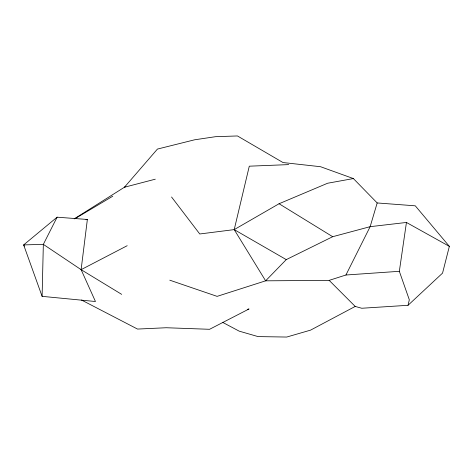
<?xml version="1.0" encoding="UTF-8"?>
<svg xmlns="http://www.w3.org/2000/svg" width="473" height="473" viewBox="0 0 473 473"><rect width="100%" height="100%" fill="white"/><g stroke="black" fill="none" stroke-linecap="round" stroke-linejoin="round"><path stroke-width="0.71" d="M42.109 296.346L43.339 244.37L57.103 217.184L87.369 219.472L81.114 269.663L95.457 301.514L42.109 296.346L23.65 244.908L57.103 217.184M288.707 164.61L249.289 166.183L234.218 229.612L265.625 280.826L329.161 280.365L355.205 306.433L361.768 308.254L408.033 305.298L409.316 299.787L399.336 271.307L406.443 222.458L370.152 226.668L332.69 236.707L286.26 259.612L265.625 280.826L217.101 296.364L169.777 280.182M74.16 218.893L124.44 187.237L157.432 149.072L194.61 139.801L215.505 136.691L237.452 135.952L282.99 162.541L320.57 166.721L353.378 178.563L377.182 202.952L415.282 205.82L449.35 246.362L442.551 273.116L408.033 305.298M377.182 202.952L370.152 226.668L345.923 275.008L329.161 280.365M74.923 218.721L112.763 196.212M171.557 196.999L199.754 233.981L234.218 229.612L279.064 203.739L327.612 183.24L353.378 178.563M355.205 306.433L310.578 330.13L286.721 337.048L258.081 336.599L239.19 331.147L222.895 322.491M24.413 246.161L23.65 244.908L43.339 244.37L81.114 269.663L127.19 245.706M125.753 186.569L124.44 187.237L155.292 179.19M247.651 309.301L249.058 308.952L209.574 329.297L166.236 327.742L137.525 329.066L81.522 300.03M85.95 219.774L87.369 219.472M345.923 275.008L399.336 271.307M406.443 222.458L449.35 246.362M234.218 229.612L286.26 259.612M81.114 269.663L121.667 294.354M279.064 203.739L332.69 236.707"/></g></svg>
